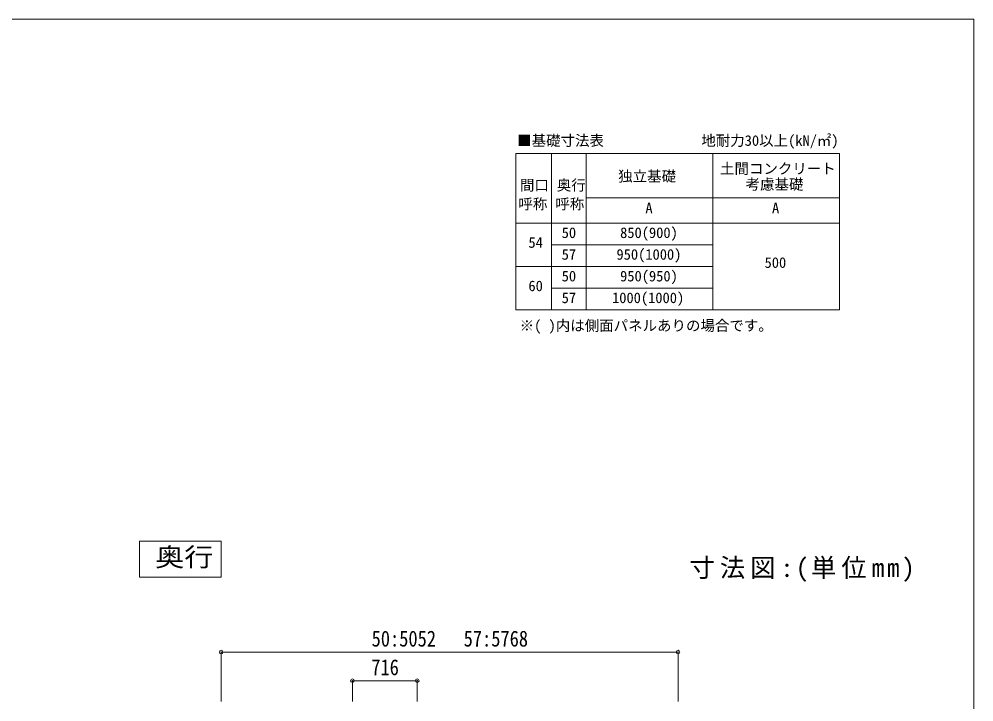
# Model space of a CAD drawing. Units: millimetres at full size, sheet at 1:40; details may follow other scales. Extents: x -11181 to 11305, y -7804 to 7716.
# Drawn here: x 181 to 10739, y 164 to 7716 of the extents above; entities that cross this region are included whole.
import ezdxf
from ezdxf.enums import TextEntityAlignment as Align

# ---------------------------------------------------------------- set-up
doc = ezdxf.new("R2010")
doc.units = ezdxf.units.MM
doc.header["$LTSCALE"] = 40
doc.header["$PDMODE"] = 32
doc.header["$PDSIZE"] = 40
for name, color, linetype, lineweight in [('0-4_TABLE1', 7, 'Continuous', 9), ('0-6_OTH_LINE', 6, 'Continuous', 9), ('0-A_寸法', 6, 'Continuous', 9), ('F-0_240', 7, 'Continuous', 9)]:
    doc.layers.add(name, color=color, linetype=linetype, lineweight=lineweight)
doc.styles.add('ＭＳ ゴシック', font='')
doc.styles.get('ＭＳ ゴシック').set_extended_font_data('MS Gothic')

msp = doc.modelspace()

# ---------------------------------------------------------------- linework, layer by layer
at = {"layer": '0-4_TABLE1', "lineweight": 18}
for p, q in [((5672.99, 6229.3), (9252.67, 6229.3)), ((5672.99, 6229.3), (5672.99, 4499.94)), ((6452.67, 6229.3), (6452.67, 4499.94)), ((6452.67, 5740.27), (9252.67, 5740.27)), ((5672.99, 5459.94), (9252.67, 5459.94)), ((6068.27, 5219.94), (7852.67, 5219.94)), ((5672.99, 4979.94), (7852.67, 4979.94)), ((6068.27, 4739.94), (7852.67, 4739.94)), ((5672.99, 4499.94), (9252.67, 4499.94))]:
    msp.add_line(p, q, dxfattribs=at)
at = {"layer": '0-4_TABLE1'}
for p, q in [((6068.27, 6229.3), (6068.27, 4499.94)), ((6452.67, 6229.3), (6452.67, 4499.94)), ((7852.67, 6229.3), (7852.67, 4499.94)), ((9252.67, 6229.3), (9252.67, 4499.94))]:
    msp.add_line(p, q, dxfattribs=at)
at = {"layer": '0-4_TABLE1', "color": 6}
for p, q in [((2415.7, 715.63), (2415.7, 170)), ((2415.7, 715.63), (7467.7, 715.63)), ((7467.7, 715.63), (7467.7, 170)), ((3867.7, 399.01), (3867.7, 170)), ((4583.7, 399.01), (4583.7, 170))]:
    msp.add_line(p, q, dxfattribs=at)
for p in [(2415.7, 715.63), (7467.7, 715.63), (3867.7, 399.01), (4583.7, 399.01)]:
    msp.add_point(p, dxfattribs=at)
at = {"layer": '0-6_OTH_LINE', "color": 3}
msp.add_lwpolyline([(1514.58, 1943.79), (2416.45, 1943.79), (2416.45, 1544.45), (1514.58, 1544.45)], close=True, dxfattribs=at)
at = {"layer": '0-A_寸法'}
msp.add_line((3867.7, 399.01), (4583.7, 399.01), dxfattribs=at)
at = {"layer": 'F-0_240', "color": 5}
for p, q in [((-11180.61, 7716.46), (10739.39, 7716.46)), ((10739.39, 7716.46), (10739.39, -7803.54))]:
    msp.add_line(p, q, dxfattribs=at)

# ---------------------------------------------------------------- texts
at = {"layer": '0-4_TABLE1', "style": 'ＭＳ ゴシック'}
for s, p in [('■基礎寸法表', (5688.34, 6279.46)), ('地耐力30以上(kN/㎡)', (7725, 6279.46)), ('土間コンクリート', (7931.84, 5968.75)), ('独立基礎', (6806.2, 5885.18)), ('間口', (5719.49, 5785.4)), ('奥行', (6127.68, 5785.4)), ('考慮基礎', (8214.31, 5795.27)), ('呼称', (5702.67, 5577.7)), ('呼称', (6110.86, 5577.7)), ('A', (7106.99, 5533.54)), ('A', (8506.99, 5533.54)), ('50', (6181.14, 5259.94)), ('850(900)', (6827.1, 5259.94)), ('54', (5813.64, 5151.76)), ('950(1000)', (6786.95, 5019.94)), ('57', (6181.14, 5019.94)), ('500', (8424.59, 4929.73)), ('50', (6181.14, 4779.94)), ('950(950)', (6827.1, 4779.94)), ('60', (5813.64, 4671.76)), ('57', (6181.14, 4539.94)), ('1000(1000)', (6737.85, 4539.94)), ('※( )内は側面パネルありの場合です。', (5716.44, 4232.76))]:
    msp.add_text(s, height=117.3, dxfattribs=at).set_placement(p, align=Align.BOTTOM_LEFT)
at = {"layer": '0-4_TABLE1', "style": 'ＭＳ ゴシック', "width": 0.85}
for s, p in [('50:5052   57:5768', (4079.37, 723.73)), ('716', (4075.7, 407.01))]:
    msp.add_text(s, height=176, dxfattribs=at).set_placement(p, align=Align.BOTTOM_LEFT)
at = {"layer": '0-6_OTH_LINE', "color": 2, "style": 'ＭＳ ゴシック', "width": 1.15}
msp.add_text('奥行', height=205.3, dxfattribs=at).set_placement((1686.18, 1601.53), align=Align.BOTTOM_LEFT)
at = {"layer": '0-6_OTH_LINE', "color": 2, "insert": (7594.18, 1491.98), "char_height": 205.3, "attachment_point": 7, "style": 'ＭＳ ゴシック'}
msp.add_mtext('\\T1.2;寸法図:(単位mm)', dxfattribs=at)

doc.saveas('drawing.dxf')
